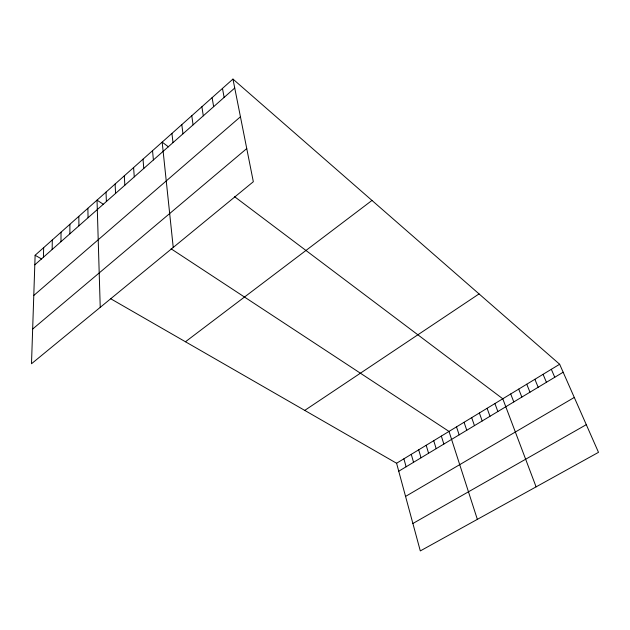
<?xml version="1.0" encoding="UTF-8"?>
<svg xmlns="http://www.w3.org/2000/svg" width="630" height="630" viewBox="0 0 630 630"><rect width="100%" height="100%" fill="white"/><g stroke="black" fill="none" stroke-linecap="round" stroke-linejoin="round"><path stroke-width="0.94" d="M60.968 241.692L61.039 232.179M52.148 249.496L52.306 239.959M43.423 257.213L43.667 247.653M35.123 255.26L31.5 363.746L253.331 181.724L232.958 79.081L35.123 255.26L41.627 259.001M34.8 264.836L234.738 88.027M33.776 295.478L240.439 116.786M32.658 329.041L246.747 148.57M185.456 341.767L371.983 200.442M304.731 410.398L479.06 293.911M396.585 463.247L559.645 364.258L598.5 452.34L420.305 550.919L396.585 463.247L110.423 298.589M398.743 471.224L563.157 372.22M405.562 496.416L574.284 397.451M412.886 523.491L586.294 424.667M103.438 204.348L97.028 200.135L100.233 307.345M171.084 248.803L449.009 431.424L477.351 519.364M168.454 146.853L162.17 142.12L173.234 247.448M234.581 196.686L502.779 398.782L536.098 486.864M232.958 79.081L559.645 364.258M551.321 369.306L554.762 377.275M543.068 374.322L546.43 382.292M534.878 379.291L538.17 387.261M526.759 384.221L529.98 392.199M518.703 389.112L521.853 397.089M510.709 393.963L513.797 401.948M494.912 403.554L497.865 411.532M487.108 408.295L489.998 416.272M479.375 412.989L482.194 420.974M471.689 417.651L474.453 425.636M464.074 422.281L466.767 430.259M456.514 426.872L459.144 434.85M441.339 436.078L443.851 444.063M433.731 440.701L436.18 448.678M426.187 445.276L428.573 453.261M418.698 449.828L421.029 457.805M411.272 454.332L413.54 462.31M403.901 458.813L406.114 466.783M222.477 88.421L224.123 97.406M212.113 97.642L213.649 106.675M201.883 106.754L203.301 115.826M191.78 115.755L193.071 124.866M181.794 124.645L182.976 133.796M171.927 133.434L172.998 142.616M152.539 150.696L153.397 159.949M143.018 159.177L143.774 168.462M133.599 167.564L134.261 176.88M124.299 175.849L124.858 185.189M115.101 184.031L115.573 193.41M106.013 192.126L106.383 201.529M87.869 208.286L88.066 217.736M78.829 216.342L78.923 225.816M69.883 224.304L69.898 233.801"/></g></svg>
